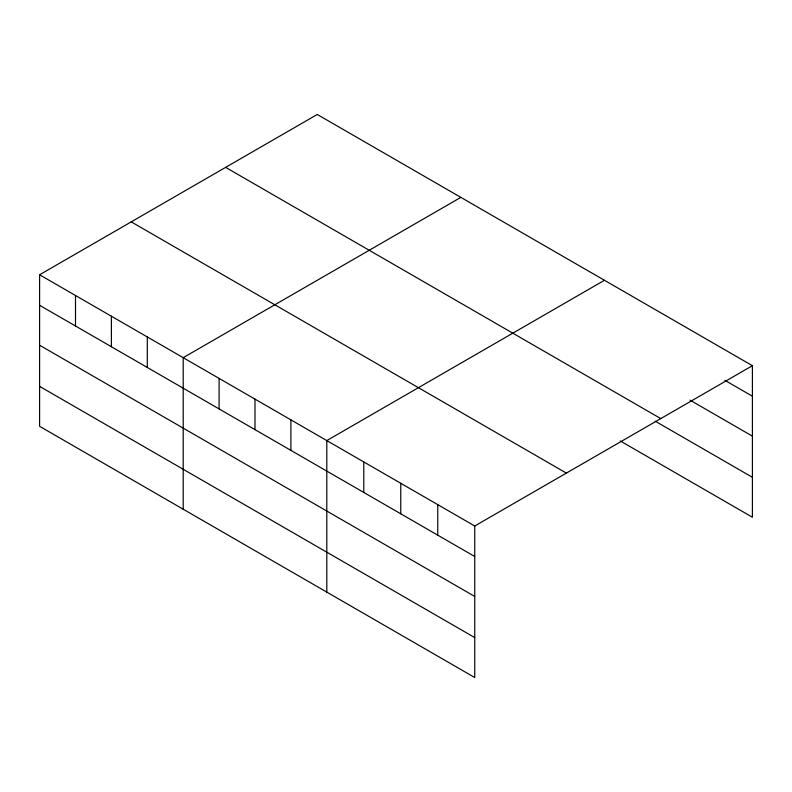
<?xml version="1.0" encoding="UTF-8"?>
<svg xmlns="http://www.w3.org/2000/svg" width="792" height="792" viewBox="0 0 792 792"><rect width="100%" height="100%" fill="white"/><g stroke="black" fill="none" stroke-linecap="round" stroke-linejoin="round"><path stroke-width="1.19" d="M39.6 274.774L474.745 525.997L474.745 677.526L39.6 426.304L39.6 274.774L317.255 114.474L752.4 365.696L752.4 517.226L620.304 440.966M460.855 197.376L183.2 357.677L183.2 509.207M604.454 280.279L326.799 440.58L326.799 592.109M474.745 525.997L752.4 365.696M724.928 380.348L752.4 396.218M690.05 400.148L752.4 436.144M225.631 167.369L660.776 418.602M655.172 421.166L752.4 477.289M131.225 221.869L566.369 473.101M39.6 305.286L474.745 556.519M39.6 345.223L474.745 596.455M39.6 386.367L474.745 637.6M437.758 504.643L437.758 535.164M400.772 483.288L400.772 513.81M363.785 461.934L363.785 492.456M290.892 419.859L290.892 450.371M254.994 399.128L254.994 429.65M219.097 378.408L219.097 408.92M147.302 336.947L147.302 367.468M111.395 316.226L111.395 346.738M75.497 295.495L75.497 326.017"/></g></svg>
